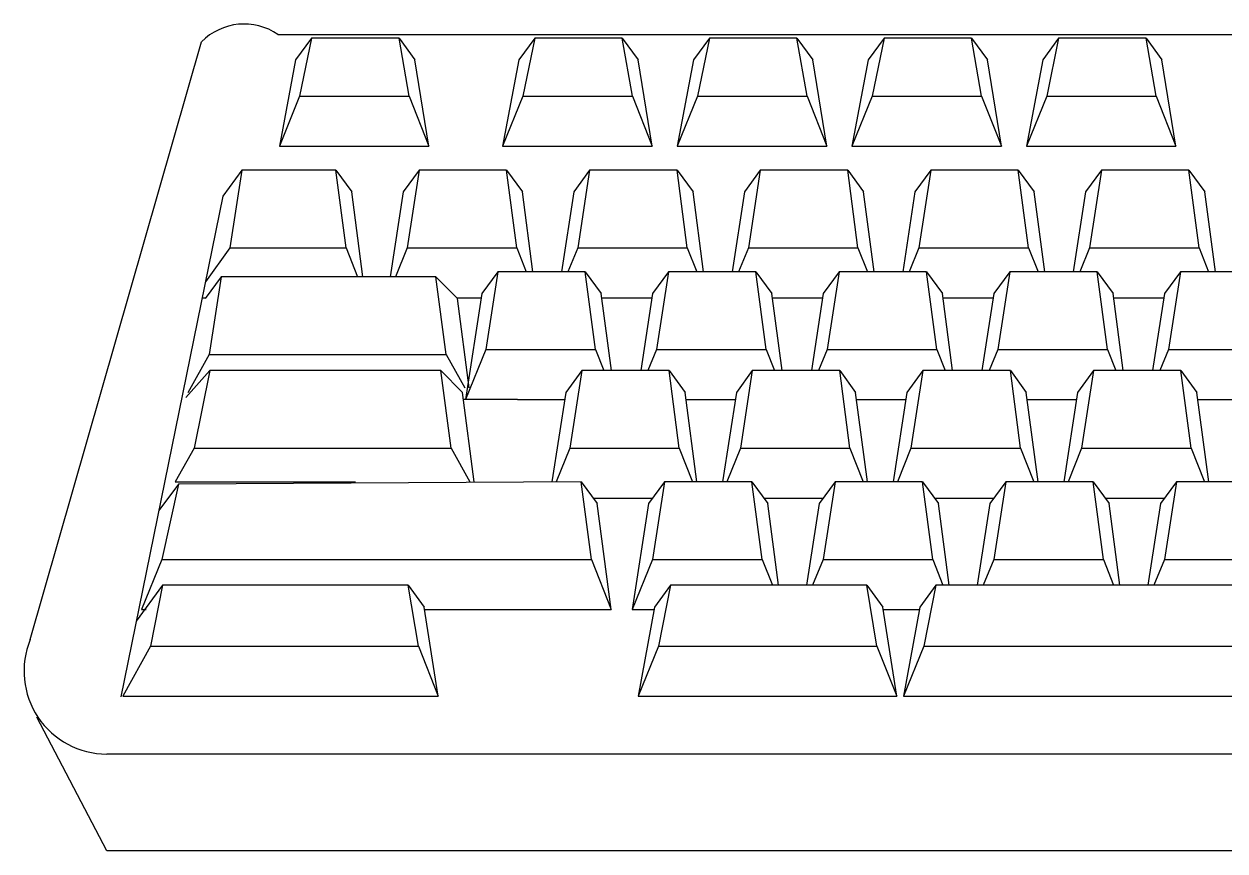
# Model space of a CAD drawing. Header units: millimetres. Extents: x 89450 to 753248, y -530175 to 1209785.
# Drawn here: x 445221.5 to 445539.6, y -103127.9 to -102908.9 of the extents above; entities that cross this region are included whole.
import ezdxf

# ---------------------------------------------------------------- set-up
doc = ezdxf.new("R2010")
doc.units = ezdxf.units.MM
doc.header["$LTSCALE"] = 150

msp = doc.modelspace()

# ---------------------------------------------------------------- linework, layer by layer
at = {"color": 0}
for p, q in [((445288.73, -102911.71), (446278.23, -102911.71)), ((445223.12, -103071.93), (445268.48, -102913.64)), ((445297.63, -102912.64), (445293.41, -102918.4)), ((445297.63, -102912.64), (445294.47, -102928.03)), ((445320.79, -102912.64), (445297.63, -102912.64)), ((445320.79, -102912.64), (445325.01, -102918.4)), ((445323.5, -102928.03), (445320.79, -102912.64)), ((445356.76, -102912.64), (445352.53, -102918.4)), ((445356.76, -102912.64), (445353.59, -102928.03)), ((445379.91, -102912.64), (445356.76, -102912.64)), ((445379.91, -102912.64), (445384.14, -102918.4)), ((445382.63, -102928.03), (445379.91, -102912.64)), ((445403.01, -102912.64), (445398.79, -102918.4)), ((445403.01, -102912.64), (445399.85, -102928.03)), ((445426.17, -102912.64), (445403.01, -102912.64)), ((445426.17, -102912.64), (445430.4, -102918.4)), ((445428.88, -102928.03), (445426.17, -102912.64)), ((445449.27, -102912.64), (445445.05, -102918.4)), ((445449.27, -102912.64), (445446.11, -102928.03)), ((445472.43, -102912.64), (445449.27, -102912.64)), ((445472.43, -102912.64), (445476.66, -102918.4)), ((445475.14, -102928.03), (445472.43, -102912.64)), ((445495.53, -102912.64), (445491.31, -102918.4)), ((445495.53, -102912.64), (445492.37, -102928.03)), ((445518.69, -102912.64), (445495.53, -102912.64)), ((445518.69, -102912.64), (445522.91, -102918.4)), ((445521.4, -102928.03), (445518.69, -102912.64)), ((445293.41, -102918.4), (445289.09, -102941.3)), ((445328.72, -102941.3), (445325.01, -102918.4)), ((445352.53, -102918.4), (445348.21, -102941.3)), ((445387.84, -102941.3), (445384.14, -102918.4)), ((445398.79, -102918.4), (445394.47, -102941.3)), ((445434.1, -102941.3), (445430.4, -102918.4)), ((445445.05, -102918.4), (445440.73, -102941.3)), ((445480.36, -102941.3), (445476.66, -102918.4)), ((445491.31, -102918.4), (445486.99, -102941.3)), ((445526.62, -102941.3), (445522.91, -102918.4)), ((445294.47, -102928.03), (445289.09, -102941.3)), ((445294.47, -102928.03), (445323.5, -102928.03)), ((445323.5, -102928.03), (445328.72, -102941.3)), ((445353.59, -102928.03), (445348.21, -102941.3)), ((445353.59, -102928.03), (445382.63, -102928.03)), ((445382.63, -102928.03), (445387.84, -102941.3)), ((445399.85, -102928.03), (445394.47, -102941.3)), ((445399.85, -102928.03), (445428.88, -102928.03)), ((445428.88, -102928.03), (445434.1, -102941.3)), ((445446.11, -102928.03), (445440.73, -102941.3)), ((445446.11, -102928.03), (445475.14, -102928.03)), ((445475.14, -102928.03), (445480.36, -102941.3)), ((445492.37, -102928.03), (445486.99, -102941.3)), ((445492.37, -102928.03), (445521.4, -102928.03)), ((445521.4, -102928.03), (445526.62, -102941.3)), ((445289.09, -102941.3), (445328.72, -102941.3)), ((445348.21, -102941.3), (445387.84, -102941.3)), ((445394.47, -102941.3), (445434.1, -102941.3)), ((445440.73, -102941.3), (445480.36, -102941.3)), ((445486.99, -102941.3), (445526.62, -102941.3)), ((445279.19, -102947.63), (445274.13, -102954.54)), ((445279.19, -102947.63), (445276.02, -102968.18)), ((445304.05, -102947.63), (445279.19, -102947.63)), ((445304.05, -102947.63), (445308.27, -102953.39)), ((445306.76, -102968.18), (445304.05, -102947.63)), ((445326.09, -102947.63), (445321.87, -102953.39)), ((445326.09, -102947.63), (445322.93, -102968.18)), ((445349.25, -102947.63), (445326.09, -102947.63)), ((445349.25, -102947.63), (445353.47, -102953.39)), ((445351.96, -102968.18), (445349.25, -102947.63)), ((445371.29, -102947.63), (445367.07, -102953.39)), ((445371.29, -102947.63), (445368.13, -102968.18)), ((445394.45, -102947.63), (445371.29, -102947.63)), ((445394.45, -102947.63), (445398.68, -102953.39)), ((445397.16, -102968.18), (445394.45, -102947.63)), ((445416.5, -102947.63), (445412.27, -102953.39)), ((445416.5, -102947.63), (445413.33, -102968.18)), ((445439.65, -102947.63), (445416.5, -102947.63)), ((445439.65, -102947.63), (445443.88, -102953.39)), ((445442.37, -102968.18), (445439.65, -102947.63)), ((445461.7, -102947.63), (445457.47, -102953.39)), ((445461.7, -102947.63), (445458.53, -102968.18)), ((445484.85, -102947.63), (445461.7, -102947.63)), ((445484.85, -102947.63), (445489.08, -102953.39)), ((445487.57, -102968.18), (445484.85, -102947.63)), ((445506.9, -102947.63), (445502.68, -102953.39)), ((445506.9, -102947.63), (445503.73, -102968.18)), ((445530.06, -102947.63), (445506.9, -102947.63)), ((445530.06, -102947.63), (445534.28, -102953.39)), ((445532.77, -102968.18), (445530.06, -102947.63)), ((445311.23, -102975.83), (445308.27, -102953.39)), ((445321.87, -102953.39), (445318.41, -102975.83)), ((445356.27, -102974.54), (445353.47, -102953.39)), ((445367.07, -102953.39), (445363.81, -102974.54)), ((445401.47, -102974.54), (445398.68, -102953.39)), ((445412.27, -102953.39), (445409.01, -102974.54)), ((445446.67, -102974.54), (445443.88, -102953.39)), ((445457.47, -102953.39), (445454.22, -102974.54)), ((445491.87, -102974.54), (445489.08, -102953.39)), ((445502.68, -102953.39), (445499.42, -102974.54)), ((445537.07, -102974.54), (445534.28, -102953.39)), ((445274.13, -102954.54), (445247.09, -103087.08)), ((445276.02, -102968.18), (445269.5, -102977.23)), ((445276.02, -102968.18), (445306.76, -102968.18)), ((445306.76, -102968.18), (445309.77, -102975.83)), ((445322.93, -102968.18), (445319.82, -102975.83)), ((445322.93, -102968.18), (445351.96, -102968.18)), ((445351.96, -102968.18), (445354.46, -102974.54)), ((445368.13, -102968.18), (445365.55, -102974.54)), ((445368.13, -102968.18), (445397.16, -102968.18)), ((445397.16, -102968.18), (445399.66, -102974.54)), ((445413.33, -102968.18), (445410.75, -102974.54)), ((445413.33, -102968.18), (445442.37, -102968.18)), ((445442.37, -102968.18), (445444.87, -102974.54)), ((445458.53, -102968.18), (445455.95, -102974.54)), ((445458.53, -102968.18), (445487.57, -102968.18)), ((445487.57, -102968.18), (445490.07, -102974.54)), ((445503.73, -102968.18), (445501.15, -102974.54)), ((445503.73, -102968.18), (445532.77, -102968.18)), ((445532.77, -102968.18), (445535.27, -102974.54)), ((445346.97, -102974.54), (445342.75, -102980.31)), ((445346.97, -102974.54), (445343.81, -102995.1)), ((445370.13, -102974.54), (445346.97, -102974.54)), ((445370.13, -102974.54), (445374.36, -102980.31)), ((445372.84, -102995.1), (445370.13, -102974.54)), ((445392.18, -102974.54), (445387.95, -102980.31)), ((445392.18, -102974.54), (445389.01, -102995.1)), ((445415.33, -102974.54), (445392.18, -102974.54)), ((445415.33, -102974.54), (445419.56, -102980.31)), ((445415.33, -102974.54), (445419.56, -102980.31)), ((445418.05, -102995.1), (445415.33, -102974.54)), ((445437.38, -102974.54), (445433.15, -102980.31)), ((445437.38, -102974.54), (445434.21, -102995.1)), ((445460.54, -102974.54), (445437.38, -102974.54)), ((445460.54, -102974.54), (445464.76, -102980.31)), ((445460.54, -102974.54), (445464.76, -102980.31)), ((445463.25, -102995.1), (445460.54, -102974.54)), ((445482.58, -102974.54), (445478.36, -102980.31)), ((445482.58, -102974.54), (445479.41, -102995.1)), ((445505.74, -102974.54), (445482.58, -102974.54)), ((445505.74, -102974.54), (445509.96, -102980.31)), ((445505.74, -102974.54), (445509.96, -102980.31)), ((445508.45, -102995.1), (445505.74, -102974.54)), ((445527.78, -102974.54), (445523.56, -102980.31)), ((445527.78, -102974.54), (445524.62, -102995.1)), ((445550.94, -102974.54), (445527.78, -102974.54)), ((445273.69, -102975.83), (445269.46, -102981.6)), ((445273.69, -102975.83), (445270.52, -102996.39)), ((445330.57, -102975.83), (445273.69, -102975.83)), ((445330.57, -102975.83), (445336.25, -102981.6)), ((445333.28, -102996.39), (445330.57, -102975.83)), ((445268.64, -102981.45), (445269.57, -102981.45)), ((445336.11, -102981.45), (445342.57, -102981.45)), ((445339.38, -103005.27), (445336.25, -102981.6)), ((445342.75, -102980.31), (445338.43, -103008.36)), ((445377.05, -103000.68), (445374.36, -102980.31)), ((445374.51, -102981.45), (445387.78, -102981.45)), ((445387.95, -102980.31), (445384.81, -103000.68)), ((445422.25, -103000.68), (445419.56, -102980.31)), ((445422.25, -103000.68), (445419.56, -102980.31)), ((445419.71, -102981.45), (445432.98, -102981.45)), ((445433.15, -102980.31), (445430.02, -103000.68)), ((445467.45, -103000.68), (445464.76, -102980.31)), ((445467.45, -103000.68), (445464.76, -102980.31)), ((445464.91, -102981.45), (445478.18, -102981.45)), ((445478.36, -102980.31), (445475.22, -103000.68)), ((445512.65, -103000.68), (445509.96, -102980.31)), ((445512.65, -103000.68), (445509.96, -102980.31)), ((445510.11, -102981.45), (445523.38, -102981.45)), ((445523.56, -102980.31), (445520.42, -103000.68)), ((445270.52, -102996.39), (445264.83, -103006.61)), ((445270.52, -102996.39), (445333.28, -102996.39)), ((445333.28, -102996.39), (445338.23, -103005.27)), ((445343.81, -102995.1), (445338.43, -103008.36)), ((445343.81, -102995.1), (445372.84, -102995.1)), ((445372.84, -102995.1), (445375.04, -103000.68)), ((445389.01, -102995.1), (445386.75, -103000.68)), ((445389.01, -102995.1), (445418.05, -102995.1)), ((445418.05, -102995.1), (445420.24, -103000.68)), ((445418.05, -102995.1), (445420.24, -103000.68)), ((445434.21, -102995.1), (445431.95, -103000.68)), ((445434.21, -102995.1), (445463.25, -102995.1)), ((445463.25, -102995.1), (445465.44, -103000.68)), ((445463.25, -102995.1), (445465.44, -103000.68)), ((445479.41, -102995.1), (445477.15, -103000.68)), ((445479.41, -102995.1), (445508.45, -102995.1)), ((445508.45, -102995.1), (445510.65, -103000.68)), ((445508.45, -102995.1), (445510.65, -103000.68)), ((445524.62, -102995.1), (445522.35, -103000.68)), ((445524.62, -102995.1), (445553.65, -102995.1)), ((445270.65, -103000.68), (445264.33, -103007.79)), ((445270.65, -103000.68), (445266.56, -103021.24)), ((445331.91, -103000.68), (445270.65, -103000.68)), ((445331.91, -103000.68), (445337.59, -103006.45)), ((445334.62, -103021.24), (445331.91, -103000.68)), ((445369.18, -103000.68), (445364.95, -103006.45)), ((445369.18, -103000.68), (445366.01, -103021.24)), ((445392.34, -103000.68), (445369.18, -103000.68)), ((445392.34, -103000.68), (445396.56, -103006.45)), ((445395.05, -103021.24), (445392.34, -103000.68)), ((445414.38, -103000.68), (445410.16, -103006.45)), ((445414.38, -103000.68), (445411.22, -103021.24)), ((445437.54, -103000.68), (445414.38, -103000.68)), ((445437.54, -103000.68), (445441.76, -103006.45)), ((445440.25, -103021.24), (445437.54, -103000.68)), ((445459.58, -103000.68), (445455.36, -103006.45)), ((445459.58, -103000.68), (445456.42, -103021.24)), ((445482.74, -103000.68), (445459.58, -103000.68)), ((445482.74, -103000.68), (445486.96, -103006.45)), ((445485.45, -103021.24), (445482.74, -103000.68)), ((445504.79, -103000.68), (445500.56, -103006.45)), ((445504.79, -103000.68), (445501.62, -103021.24)), ((445527.94, -103000.68), (445504.79, -103000.68)), ((445527.94, -103000.68), (445532.17, -103006.45)), ((445530.66, -103021.24), (445527.94, -103000.68)), ((445340.72, -103030.11), (445337.59, -103006.45)), ((445364.95, -103006.45), (445361.31, -103030.11)), ((445399.69, -103030.11), (445396.56, -103006.45)), ((445410.16, -103006.45), (445406.51, -103030.11)), ((445444.89, -103030.11), (445441.76, -103006.45)), ((445455.36, -103006.45), (445451.71, -103030.11)), ((445490.09, -103030.11), (445486.96, -103006.45)), ((445500.56, -103006.45), (445496.92, -103030.11)), ((445535.29, -103030.11), (445532.17, -103006.45)), ((445352.19, -103008.36), (445337.84, -103008.36)), ((445352.19, -103008.36), (445364.66, -103008.36)), ((445396.81, -103008.36), (445409.86, -103008.36)), ((445442.02, -103008.36), (445455.06, -103008.36)), ((445487.22, -103008.36), (445500.27, -103008.36)), ((445532.42, -103008.36), (445545.47, -103008.36)), ((445266.56, -103021.24), (445261.53, -103030.11)), ((445266.56, -103021.24), (445334.62, -103021.24)), ((445334.62, -103021.24), (445339.57, -103030.11)), ((445366.01, -103021.24), (445362.41, -103030.11)), ((445366.01, -103021.24), (445395.05, -103021.24)), ((445395.05, -103021.24), (445398.54, -103030.11)), ((445411.22, -103021.24), (445407.62, -103030.11)), ((445411.22, -103021.24), (445440.25, -103021.24)), ((445440.25, -103021.24), (445443.74, -103030.11)), ((445456.42, -103021.24), (445452.82, -103030.11)), ((445456.42, -103021.24), (445485.45, -103021.24)), ((445485.45, -103021.24), (445488.94, -103030.11)), ((445501.62, -103021.24), (445498.02, -103030.11)), ((445501.62, -103021.24), (445530.66, -103021.24)), ((445530.66, -103021.24), (445534.15, -103030.11)), ((445262.39, -103030.78), (445257.16, -103037.74)), ((445262.39, -103030.78), (445257.92, -103050.67)), ((445261.53, -103030.11), (445309.26, -103030.11)), ((445369.07, -103030.11), (445262.39, -103030.78)), ((445369.07, -103030.11), (445373.3, -103035.88)), ((445371.79, -103050.67), (445369.07, -103030.11)), ((445391.12, -103030.11), (445386.89, -103035.88)), ((445391.12, -103030.11), (445387.95, -103050.67)), ((445414.28, -103030.11), (445391.12, -103030.11)), ((445414.28, -103030.11), (445418.5, -103035.88)), ((445414.28, -103030.11), (445418.5, -103035.88)), ((445416.99, -103050.67), (445414.28, -103030.11)), ((445436.32, -103030.11), (445432.1, -103035.88)), ((445436.32, -103030.11), (445433.16, -103050.67)), ((445459.48, -103030.11), (445436.32, -103030.11)), ((445459.48, -103030.11), (445463.7, -103035.88)), ((445459.48, -103030.11), (445463.7, -103035.88)), ((445462.19, -103050.67), (445459.48, -103030.11)), ((445481.52, -103030.11), (445477.3, -103035.88)), ((445481.52, -103030.11), (445478.36, -103050.67)), ((445504.68, -103030.11), (445481.52, -103030.11)), ((445504.68, -103030.11), (445508.9, -103035.88)), ((445504.68, -103030.11), (445508.9, -103035.88)), ((445507.39, -103050.67), (445504.68, -103030.11)), ((445526.73, -103030.11), (445522.5, -103035.88)), ((445526.73, -103030.11), (445523.56, -103050.67)), ((445549.88, -103030.11), (445526.73, -103030.11)), ((445372.29, -103034.5), (445387.9, -103034.5)), ((445377, -103063.93), (445373.3, -103035.88)), ((445386.89, -103035.88), (445382.57, -103063.93)), ((445417.49, -103034.5), (445433.11, -103034.5)), ((445421.36, -103057.54), (445418.5, -103035.88)), ((445421.36, -103057.54), (445418.5, -103035.88)), ((445432.1, -103035.88), (445428.76, -103057.54)), ((445462.69, -103034.5), (445478.31, -103034.5)), ((445466.56, -103057.54), (445463.7, -103035.88)), ((445466.56, -103057.54), (445463.7, -103035.88)), ((445477.3, -103035.88), (445473.96, -103057.54)), ((445507.9, -103034.5), (445523.51, -103034.5)), ((445511.77, -103057.54), (445508.9, -103035.88)), ((445511.77, -103057.54), (445508.9, -103035.88)), ((445522.5, -103035.88), (445519.16, -103057.54)), ((445257.92, -103050.67), (445252.54, -103063.93)), ((445257.92, -103050.67), (445371.79, -103050.67)), ((445371.79, -103050.67), (445377, -103063.93)), ((445387.95, -103050.67), (445382.57, -103063.93)), ((445387.95, -103050.67), (445416.99, -103050.67)), ((445416.99, -103050.67), (445419.69, -103057.54)), ((445416.99, -103050.67), (445419.69, -103057.54)), ((445433.16, -103050.67), (445430.37, -103057.54)), ((445433.16, -103050.67), (445462.19, -103050.67)), ((445462.19, -103050.67), (445464.89, -103057.54)), ((445462.19, -103050.67), (445464.89, -103057.54)), ((445478.36, -103050.67), (445475.57, -103057.54)), ((445478.36, -103050.67), (445507.39, -103050.67)), ((445507.39, -103050.67), (445510.1, -103057.54)), ((445507.39, -103050.67), (445510.1, -103057.54)), ((445523.56, -103050.67), (445520.77, -103057.54)), ((445523.56, -103050.67), (445552.6, -103050.67)), ((445258.16, -103057.54), (445251.17, -103067.08)), ((445258.16, -103057.54), (445255, -103073.65)), ((445323.24, -103057.54), (445258.16, -103057.54)), ((445323.24, -103057.54), (445327.46, -103063.31)), ((445325.95, -103073.65), (445323.24, -103057.54)), ((445392.73, -103057.54), (445388.5, -103063.31)), ((445392.73, -103057.54), (445389.56, -103073.65)), ((445444.7, -103057.54), (445392.73, -103057.54)), ((445444.7, -103057.54), (445448.92, -103063.31)), ((445447.41, -103073.65), (445444.7, -103057.54)), ((445463, -103057.54), (445458.78, -103063.31)), ((445463, -103057.54), (445459.84, -103073.65)), ((445761.19, -103057.54), (445463, -103057.54)), ((445252.54, -103063.93), (445253.83, -103063.93)), ((445331.16, -103086.91), (445327.46, -103063.31)), ((445327.56, -103063.93), (445377, -103063.93)), ((445382.57, -103063.93), (445388.39, -103063.93)), ((445388.5, -103063.31), (445384.18, -103086.91)), ((445452.63, -103086.91), (445448.92, -103063.31)), ((445449.02, -103063.93), (445458.66, -103063.93)), ((445458.78, -103063.31), (445454.46, -103086.91)), ((445255, -103073.65), (445247.66, -103086.91)), ((445255, -103073.65), (445325.95, -103073.65)), ((445325.95, -103073.65), (445331.16, -103086.91)), ((445389.56, -103073.65), (445384.18, -103086.91)), ((445389.56, -103073.65), (445447.41, -103073.65)), ((445447.41, -103073.65), (445452.63, -103086.91)), ((445459.84, -103073.65), (445454.46, -103086.91)), ((445459.84, -103073.65), (445763.9, -103073.65)), ((445247.66, -103086.91), (445331.16, -103086.91)), ((445384.18, -103086.91), (445452.63, -103086.91)), ((445454.46, -103086.91), (445769.12, -103086.91)), ((445243.38, -103127.89), (445224.86, -103092.42)), ((446356.2, -103102.22), (445243.38, -103102.22)), ((446356.2, -103127.89), (445243.38, -103127.89))]:
    msp.add_line(p, q, dxfattribs=at)
for centre, radius, start, end in [((445279.76, -102924.77), 15.85, 55.5106, 135.4039), ((445243.38, -103080.3), 21.92, 157.5338, 270)]:
    msp.add_arc(centre, radius, start, end, dxfattribs=at)

doc.saveas('drawing.dxf')
